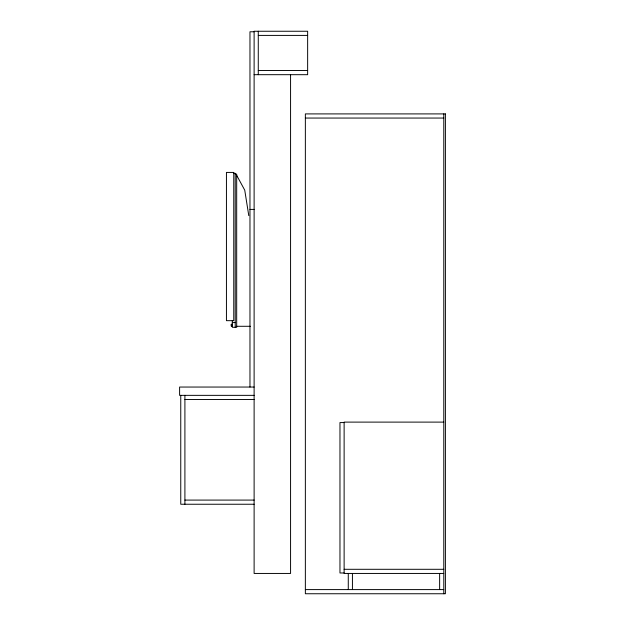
<?xml version="1.0" encoding="UTF-8"?>
<svg xmlns="http://www.w3.org/2000/svg" width="625" height="625" viewBox="0 0 625 625"><rect width="100%" height="100%" fill="white"/><g stroke="black" fill="none" stroke-linecap="round" stroke-linejoin="round"><path stroke-width="0.94" d="M254.117 31.773L249.969 31.773L249.969 387.047M258.273 35.406L307.641 35.406M258.273 70.531L307.641 70.531M254.117 74.688L307.641 74.688L307.641 31.25L254.117 31.25L254.117 573.445L290.57 573.445L290.57 74.688M305.359 118.055L443.781 118.055M233.758 173.359L235.227 173.359L235.227 327.297M235.227 174.109L236.687 174.109L236.687 327.297L232.367 327.297L232.297 320.672M249.969 209.414L254.117 209.414M232.297 322.578L235.227 322.578M231.328 324.297L232.367 324.297M231.328 324.445L232.367 324.445M231.328 324.594L232.367 324.562M231.328 324.695L232.367 324.672M231.328 325.156L232.367 325.156M231.328 325.445L232.367 325.445M231.328 325.805L232.367 325.766M231.328 325.836L232.367 325.844M231.328 325.984L232.367 325.984M232.367 326.133L231.328 326.133L231.328 324.227M236.687 326.289L250.383 326.289M254.117 387.047L179.602 387.047L179.602 395.352L254.117 395.352M184.906 399.508L254.117 399.508M443.781 422.109L344.125 422.109L344.125 573.445L443.781 573.445M344.125 422.57L339.969 422.57L339.969 572.984L344.125 572.984M184.906 500.086L254.117 500.086M254.117 504.242L180.758 504.242L180.758 395.352M344.125 569.297L443.781 569.297M305.359 589.594L443.781 589.594M236.687 175.344L244.742 190.164L248.773 215.602M443.781 113.906L443.781 593.75M439.633 573.445L439.633 589.594M352.43 573.445L352.43 589.594M348.273 573.445L348.273 589.594M258.273 31.25L258.273 74.688M184.906 395.352L184.906 504.242M445.398 113.906L305.359 113.906L305.359 593.75L445.398 593.75L445.398 113.906M233.758 172.422L226.437 172.422L226.437 320.672L233.758 320.672L233.758 172.422"/></g></svg>
